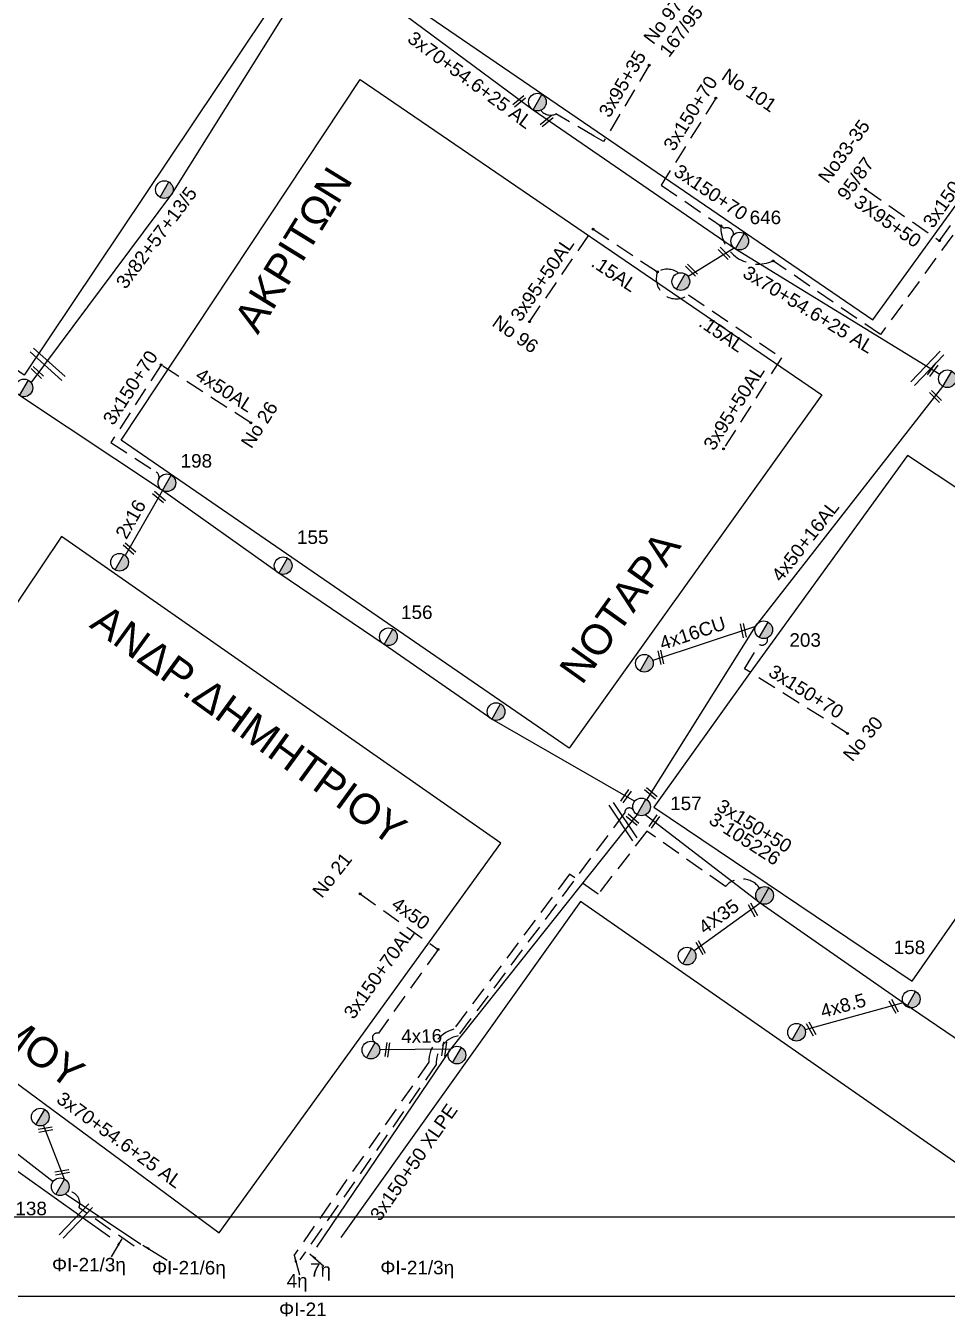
# Model space of a CAD drawing. Header units: millimetres. Extents: x 7477 to 9676, y 1828 to 2857.
# Drawn here: x 8515.9 to 8638.7, y 1833.8 to 2005.9 of the extents above; entities that cross this region are included whole.
import ezdxf
from ezdxf.enums import TextEntityAlignment as Align

# ---------------------------------------------------------------- set-up
doc = ezdxf.new("R2010")
doc.units = ezdxf.units.MM
doc.linetypes.add('DASHED', pattern=[19.05, 12.7, -6.35])
for name, color, linetype, lineweight in [('.15AL', 7, 'Continuous', 30), ('2x16', 7, 'Continuous', 30), ('3x150+50 XLPE', 7, 'SYN_LINE', 30), ('3x150+70', 7, 'Continuous', 30), ('3x150+70AL', 7, 'DASHED', 30), ('3x70+54.6+25 AL', 7, 'SYN_LINE', 30), ('3x82+57+13_5', 7, 'Continuous', 30), ('3x95+35', 7, 'Continuous', 30), ('3X95+50', 7, 'Continuous', 30), ('3x95+50AL', 7, 'Continuous', 30), ('4x120+25 AL', 7, 'SYN_LINE', 30), ('4x16', 7, 'Continuous', 30), ('4x16CU', 7, 'Continuous', 30), ('4X35', 7, 'DASHED', 30), ('4x50', 7, 'Continuous', 30), ('4x50+16AL', 7, 'Continuous', 30), ('4x50AL', 7, 'Continuous', 30), ('4x50CU', 7, 'Continuous', 30), ('4x8.5', 7, 'Continuous', 30), ('text διευθύνσεων', 250, 'Continuous', 30), ('Υπόβαθρο ΔΕΗ', 7, 'Continuous', 30)]:
    doc.layers.add(name, color=color, linetype=linetype, lineweight=lineweight)
for name, color, linetype in [('TEXT ΚΑΛΩΔΙΩΝ', 7, 'Continuous'), ('Άγνωστα', 7, 'Continuous'), ('ΑΓΝΩΣΤΟ ΕΝΑΕΡΙΟ ΚΑΛΩΔΙΟ', 7, 'Continuous'), ('ΑΓΝΩΣΤΟ ΥΠΟΓΕΙΟ ΚΑΛΩΔΙΟ', 7, 'DASHED'), ('Επιγραφές - Σχήματα', 7, 'Continuous'), ('Μηχανική τομή', 7, 'Continuous'), ('Στύλος Ξύλινος', 7, 'Continuous'), ('Στύλος Ξύλινος @ 1', 7, 'Continuous'), ('Στύλος ΦΜ', 7, 'Continuous'), ('Στύλος ΦΜ @ 1', 7, 'Continuous'), ('Συνδέσεις', 7, 'Continuous'), ('Τομή', 7, 'Continuous')]:
    doc.layers.add(name, color=color, linetype=linetype)
doc.styles.add('arial', font='ARIAL.TTF')
doc.styles.get("Standard").update_dxf_attribs({"font": 'ARIAL.TTF'})
doc.linetypes.add('SYN_LINE', pattern='A,0.5,-0.0001,["/\\/\\/\\/",Standard,S=0.1,R=0,X=0,Y=-0.05],-0.25', length=0.7501)
doc.dimstyles.new('ISO-25', dxfattribs={"dimtxt": 2.5, "dimasz": 2.5, "dimexe": 1.25, "dimexo": 0.625, "dimtad": 1, "dimtxsty": 'Standard', "dimcen": 2.5, "dimadec": 0, "dimazin": 0, "dimtfac": 1, "dimtmove": 0, "dimatfit": 3, "dimfxl": 1, "dimarcsym": 0})

# ---------------------------------------------------------------- blocks, each defined once
blk = doc.blocks.new('ΥΠΑΡΧΩΝ ΤΣΙΜΕΝΤΕΝΙΟΣ ΣΤΥΛΟΣ')
at = {"layer": 'Στύλος ΦΜ'}
blk.add_hatch(color=7, dxfattribs=at).paths.add_polyline_path([(-1.29, -2.28, 0.574793), (2.62, 0, 0.268822), (1.3, 2.27)])
at = {"layer": 'Στύλος ΦΜ', "color": 7}
blk.add_line((-1.29, -2.28), (1.3, 2.27), dxfattribs=at)
blk.add_circle((0, 0), 2.62, dxfattribs=at)
at = {"layer": 'Στύλος ΦΜ', "flags": 4}
for tag, p in [('ΑΡΙΘΜΟΣ', (-4.68, 8.05)), ('ΤΥΠΟΣ', (-4.91, 3.03))]:
    blk.add_attdef(tag, p, '', height=4, dxfattribs=at)
blk = doc.blocks.new('ΥΠΑΡΧΩΝ ΞΥΛΙΝΟΣ ΣΤΥΛΟΣ')
at = {"layer": 'Στύλος Ξύλινος'}
h = blk.add_hatch(color=7, dxfattribs=at)
h.paths.add_polyline_path([(-2.62, 0, 0.270008), (-1.29, -2.28), (1.3, 2.27, 0.576266)])
h.paths.add_polyline_path([(-1.29, -2.28, 0.574793), (2.62, 0, 0.268822), (1.3, 2.27)])
at = {"layer": 'Στύλος Ξύλινος', "color": 7}
blk.add_line((-1.29, -2.28), (1.3, 2.27), dxfattribs=at)
blk.add_circle((0, 0), 2.62, dxfattribs=at)
at = {"layer": 'Στύλος Ξύλινος', "flags": 4}
for tag, p in [('ΑΡΙΘΜΟΣ', (-4.91, 8.6)), ('ΤΥΠΟΣ', (-4.85, 3.39))]:
    blk.add_attdef(tag, p, '', height=4, dxfattribs=at)
blk = doc.blocks.new('ΜΗΧΑΝΙΚΗ ΤΟΜΗ')
at = {"layer": 'Μηχανική τομή', "ltscale": 40}
for p, q in [((-1.89, 0.78), (5.69, 0.78)), ((-1.89, -0.77), (5.69, -0.77))]:
    blk.add_line(p, q, dxfattribs=at)
blk = doc.blocks.new('ΤΟΜΗ')
at = {"layer": 'Τομή', "ltscale": 40}
for p, q in [((-5.68, 0), (17.06, 0)), ((-5.68, -2.77), (17.06, -2.77))]:
    blk.add_line(p, q, dxfattribs=at)
blk = doc.blocks.new('_ΣΥΝΔΕΣΗ')
at = {"layer": 'Συνδέσεις', "linetype": 'SYN_LINE', "ltscale": 40}
blk.add_hatch(color=256, dxfattribs=at).paths.add_polyline_path([(0.5, -0.01, 1), (-0.5, -0.01, 1)])
at = {"layer": 'Συνδέσεις'}
blk.add_circle((0, -0.01), 0.5, dxfattribs=at)

msp = doc.modelspace()

# ---------------------------------------------------------------- linework, layer by layer
at = {"layer": '.15AL', "color": 6, "linetype": 'DASHED', "lineweight": -3, "ltscale": 0.2}
for points in [[(8591.48, 1978.75), (8600.06, 1973.04, -0.304056), (8602.88, 1972.89, 13.902273)], [(8600.06, 1973.04, 0.747441), (8604.21, 1969.99), (8616.58, 1961.58)]]:
    msp.add_lwpolyline(points, format="xyb", dxfattribs=at)
at = {"layer": '2x16', "color": 62, "lineweight": -3, "ltscale": 0.2}
msp.add_lwpolyline([(8534.09, 1943.89), (8529.14, 1935.2)], dxfattribs=at)
at = {"layer": '3x150+50 XLPE', "color": 6, "linetype": 'DASHED', "lineweight": -3, "ltscale": 0.2}
for points in [[(8591.63, 1991.14), (8586.52, 1994.1, -0.341818), (8584.5, 1994.59, 46.635229)], [(8608.5, 1979.19, 0.549892), (8615.49, 1974.5, 879.05087)]]:
    msp.add_lwpolyline(points, format="xyb", dxfattribs=at)
at = {"layer": '3x150+50 XLPE', "color": 173, "linetype": 'DASHED', "lineweight": -3, "ltscale": 0.2}
msp.add_lwpolyline([(8596.87, 1901.19, 0.819759), (8595.71, 1900.94), (8573.5, 1871.16, 0.377369), (8570.59, 1867.33), (8552.42, 1841.27)], format="xyb", dxfattribs=at)
at = {"layer": '3x150+50 XLPE', "color": 85, "linetype": 'DASHED', "lineweight": -3, "ltscale": 0.2}
msp.add_lwpolyline([(8613.68, 1890.86, 0.49054), (8609.11, 1891.05), (8598.64, 1898.47), (8592.18, 1890.07), (8588.33, 1892.71), (8572.91, 1872.04, 0.330364), (8569.58, 1867.63), (8551.6, 1841.84)], format="xyb", dxfattribs=at)
at = {"layer": '3x150+70', "color": 6, "linetype": 'DASHED', "lineweight": -3, "ltscale": 0.2}
for points in [[(8688.57, 2060.31), (8697.81, 2054.18), (8673.74, 2018.63, -0.283079), (8666.31, 2014.99), (8662.04, 2009.11, -0.727618), (8658.57, 2004.33), (8648.39, 1990.31, -0.617948), (8643.9, 1984.11), (8629.78, 1964.67), (8615.38, 1974.57)], [(8607.85, 1996.23), (8600.54, 1984.59), (8608.97, 1978.87, -0.530458), (8610.22, 1977.99, -1397.532543)]]:
    msp.add_lwpolyline(points, format="xyb", dxfattribs=at)
at = {"layer": '3x150+70', "color": 62, "linetype": 'DASHED', "lineweight": -3, "ltscale": 0.2}
for points in [[(8637.64, 1977.19), (8643.65, 1985.5, 0.770249), (8647.27, 1990.49, -0.000427)], [(8533.9, 1960.64), (8527.21, 1950.28), (8533.23, 1946.39, -0.378812), (8533.55, 1945.25, -1.897847)]]:
    msp.add_lwpolyline(points, format="xyb", dxfattribs=at)
at = {"layer": '3x150+70', "color": 173, "linetype": 'DASHED', "lineweight": -3, "ltscale": 0.2}
msp.add_lwpolyline([(8625.4, 1911.49), (8611.65, 1920.12), (8613.67, 1923.34, 0.667746), (8614.7, 1924.24, 1010.048093)], format="xyb", dxfattribs=at)
at = {"layer": '3x150+70AL', "color": 85, "linetype": 'DASHED', "lineweight": -3, "ltscale": 0.2}
msp.add_lwpolyline([(8570.82, 1882.68), (8562.89, 1871.5, 0.923251), (8562.45, 1870.28, 4.498299)], format="xyb", dxfattribs=at)
at = {"layer": '3x70+54.6+25 AL', "color": 6, "linetype": 'SYN_LINE', "lineweight": -3, "ltscale": 15}
for points in [[(8556.29, 2014.82), (8583.49, 1994.67)], [(8583.49, 1994.67), (8610.45, 1976.12), (8637.7, 1959.4)]]:
    msp.add_lwpolyline(points, dxfattribs=at)
at = {"layer": '3x70+54.6+25 AL', "color": 30, "linetype": 'SYN_LINE', "lineweight": -3, "ltscale": 8}
msp.add_lwpolyline([(8521.05, 1852.05), (8518.24, 1859.22)], dxfattribs=at)
at = {"layer": '3x82+57+13_5', "color": 27, "linetype": 'Continuous', "lineweight": -3, "ltscale": 0.2}
msp.add_lwpolyline([(8516.58, 1958.26), (8535.35, 1983.39), (8554.69, 2014.39)], dxfattribs=at)
at = {"layer": '3x82+57+13_5', "color": 62, "linetype": 'Continuous', "lineweight": -3, "ltscale": 0.2}
msp.add_lwpolyline([(8597.02, 1902.43), (8577.98, 1913.37), (8563.63, 1923.35), (8549.6, 1932.84), (8534.09, 1943.89), (8515.05, 1956.54)], dxfattribs=at)
at = {"layer": '3x95+35', "color": 6, "linetype": 'DASHED', "lineweight": -3, "ltscale": 0.2}
msp.add_lwpolyline([(8598.96, 2000.6), (8592.89, 1990.41), (8591.63, 1991.14)], dxfattribs=at)
at = {"layer": '3X95+50', "color": 62, "linetype": 'DASHED', "lineweight": -3, "ltscale": 0.2}
msp.add_lwpolyline([(8627.8, 1984.07), (8637.64, 1977.19)], dxfattribs=at)
at = {"layer": '3x95+50AL', "color": 6, "linetype": 'DASHED', "lineweight": -3, "ltscale": 0.2}
for points in [[(8583.01, 1966.4), (8591.48, 1978.75)], [(8616.58, 1961.58), (8608.88, 1949.44)]]:
    msp.add_lwpolyline(points, dxfattribs=at)
at = {"layer": '4x120+25 AL', "color": 30, "linetype": 'SYN_LINE', "lineweight": -3, "ltscale": 15}
for points in [[(8469.47, 1887.09), (8484.53, 1878.51), (8499.24, 1867.47), (8519.53, 1851.75)], [(8521.15, 1850.08), (8531.2, 1843.38)]]:
    msp.add_lwpolyline(points, dxfattribs=at)
at = {"layer": '4x16', "color": 85, "lineweight": -3, "ltscale": 0.2}
msp.add_lwpolyline([(8572.47, 1869.37), (8563.04, 1869.27)], dxfattribs=at)
at = {"layer": '4x16CU', "color": 173, "lineweight": -3, "ltscale": 0.2}
msp.add_lwpolyline([(8613.12, 1925.74), (8599.44, 1921.21)], dxfattribs=at)
at = {"layer": '4X35', "color": 85, "linetype": 'Continuous', "lineweight": -3, "ltscale": 0.2}
msp.add_lwpolyline([(8613.76, 1888.86), (8604.96, 1882.49)], dxfattribs=at)
at = {"layer": '4x50', "color": 85, "linetype": 'DASHED', "lineweight": -3, "ltscale": 0.2}
msp.add_lwpolyline([(8560.44, 1890.1), (8570.82, 1882.68)], dxfattribs=at)
at = {"layer": '4x50+16AL', "color": 173, "lineweight": -3, "ltscale": 0.2}
msp.add_lwpolyline([(8598.63, 1902.64), (8613.12, 1925.74), (8638.12, 1957.76)], dxfattribs=at)
at = {"layer": '4x50AL', "color": 62, "linetype": 'DASHED', "lineweight": -3, "ltscale": 0.2}
msp.add_lwpolyline([(8545.87, 1952.9), (8533.9, 1960.64)], dxfattribs=at)
at = {"layer": '4x50CU', "color": 6, "linetype": 'SYN_LINE', "lineweight": -3, "ltscale": 8}
msp.add_lwpolyline([(8604.11, 1972.42), (8610.29, 1976.23)], dxfattribs=at)
at = {"layer": '4x8.5', "color": 85, "lineweight": -3, "ltscale": 0.2}
msp.add_lwpolyline([(8632.82, 1875.54), (8619.74, 1871.94)], dxfattribs=at)
at = {"layer": 'ΑΓΝΩΣΤΟ ΕΝΑΕΡΙΟ ΚΑΛΩΔΙΟ', "color": 133, "lineweight": -3, "ltscale": 0.2}
msp.add_lwpolyline([(8597.36, 1900.66), (8572.47, 1869.37), (8554.6, 1842.98)], dxfattribs=at)
at = {"layer": 'ΑΓΝΩΣΤΟ ΕΝΑΕΡΙΟ ΚΑΛΩΔΙΟ', "color": 85, "lineweight": -3, "ltscale": 0.2}
msp.add_lwpolyline([(8671.91, 1850.11), (8652.92, 1861.89), (8651.95, 1862.52), (8632.82, 1875.54), (8613.76, 1888.86), (8598.44, 1900.62)], dxfattribs=at)
at = {"layer": 'ΑΓΝΩΣΤΟ ΥΠΟΓΕΙΟ ΚΑΛΩΔΙΟ', "color": 133, "linetype": 'DASHED', "lineweight": -3, "ltscale": 0.2}
msp.add_lwpolyline([(8530.31, 1843.11), (8522.98, 1848.23, 0.505495), (8521.48, 1850.43, -56.80871)], format="xyb", dxfattribs=at)
at = {"layer": 'Επιγραφές - Σχήματα', "lineweight": -3}
msp.add_lwpolyline([(7476.75, 2855.51), (9675.5, 2855.53), (9675.51, 1836.39), (7476.75, 1836.37)], close=True, dxfattribs=at)
at = {"layer": 'Υπόβαθρο ΔΕΗ', "lineweight": -3}
for points in [[(7515.98, 2835.63), (9502.35, 2835.63), (9502.35, 1846.95), (7515.98, 1846.95)], [(8599.44, 2057.11), (8566.91, 2008.94), (8628.76, 1966.63), (8662.11, 2012.68)], [(8486.6, 2049.65), (8547.82, 2007.31), (8515.68, 1959.26), (8453.54, 2002.28)], [(8560.44, 1998.69), (8621.96, 1956.66), (8588.29, 1909.5), (8528.58, 1950.6)], [(8667.26, 1926.11), (8633.4, 1948.54), (8612.4, 1919.59), (8599.59, 1901.67), (8634.03, 1878.45)], [(8579.2, 1896.87), (8520.65, 1937.76), (8485.96, 1886.06), (8541.65, 1844.87)]]:
    msp.add_lwpolyline(points, close=True, dxfattribs=at)
for points in [[(8654.15, 1844.25), (8589.79, 1889.06), (8557.85, 1844.25)], [(8527.09, 1844.29), (8480.67, 1877.4), (8458.08, 1843.93)]]:
    msp.add_lwpolyline(points, dxfattribs=at)

# ---------------------------------------------------------------- block references
at = {"layer": 'Μηχανική τομή', "lineweight": -3, "zscale": 0.4999999999999997}
for p, xscale, yscale, rotation in [((8581.99, 1996.05), 0.2499999999999463, 0.2499999999999463, 219.2036028953198), ((8585.67, 1993.42), 0.2499999999999463, 0.2499999999999463, 219.2036028953198), ((8609.3, 1975.17), 0.2499999999999465, 0.2499999999999465, 134.8224887921461), ((8604.93, 1972.93), 0.2499999999999465, 0.2499999999999465, 134.8224887921461), ((8517.74, 1959.3), 0.2499999999999463, 0.2499999999999463, 136.4809184825661), ((8636.48, 1959.58), 0.2499999999999464, 0.2499999999999464, 54.01106009961784), ((8637.44, 1956.09), 0.2499999999999465, 0.2499999999999465, 134.8224887921461), ((8533.99, 1942.68), 0.2499999999999463, 0.2499999999999463, 139.5187342347292), ((8530.06, 1935.8), 0.2499999999999463, 0.2499999999999463, 139.5187342347292), ((8611.63, 1924.73), 0.2499999999999465, 0.2499999999999465, 101.8142119103238), ((8600.63, 1921.17), 0.2499999999999465, 0.2499999999999465, 101.8142119103238), ((8595.61, 1902.72), 0.2499999999999463, 0.2499999999999463, 54.93087198308966), ((8599.55, 1903.17), 0.2499999999999463, 0.2499999999999463, 139.5187342347292), ((8597.11, 1899.64), 0.2499999999999463, 0.2499999999999463, 139.5187342347292), ((8599.39, 1899.36), 0.2499999999999463, 0.2499999999999463, 55.14683552978201), ((8612.53, 1888.37), 0.2499999999999465, 0.2499999999999465, 299.1291171492708), ((8605.57, 1883.34), 0.2499999999999465, 0.2499999999999465, 299.1291171492708), ((8631.3, 1875.52), 0.2499999999999465, 0.2499999999999465, 299.1291171492708), ((8620.3, 1872.5), 0.2499999999999465, 0.2499999999999465, 299.1291171492708), ((8564.02, 1868.82), 0.2499999999999463, 0.2499999999999463, 82.1934627885288), ((8571.6, 1868.91), 0.2499999999999463, 0.2499999999999463, 82.1934627885288), ((8518.98, 1858.72), 0.2499999999999463, 0.2499999999999463, 189.8337825389607), ((8521.2, 1853.03), 0.2499999999999463, 0.2499999999999463, 189.8337825389607)]:
    msp.add_blockref('ΜΗΧΑΝΙΚΗ ΤΟΜΗ', p, dxfattribs=dict(at, xscale=xscale, yscale=yscale, rotation=rotation))
at = {"layer": 'Στύλος Ξύλινος @ 1', "lineweight": -3, "ltscale": 40, "xscale": 0.4499999999998181, "yscale": 0.4499999999998181, "zscale": 0.4499999999998181}
msp.add_blockref('ΥΠΑΡΧΩΝ ΞΥΛΙΝΟΣ ΣΤΥΛΟΣ', (8614.34, 1889.89), dxfattribs=at)
at = {"layer": 'Στύλος ΦΜ @ 1', "lineweight": -3, "ltscale": 40}
for p, xscale, yscale, zscale in [((8584.07, 1995.69), 0.4499999999998168, 0.4499999999998168, 0.4499999999998168), ((8534.35, 1984.01), 0.4499999999998181, 0.4499999999998181, 0.4499999999998181), ((8603.18, 1971.75), 0.4499999999998541, 0.4499999999998541, 0.4499999999998541), ((8515.63, 1957.57), 0.4499999999998181, 0.4499999999998181, 0.4499999999998181), ((8638.7, 1958.79), 0.4499999999998181, 0.4499999999998181, 0.4499999999998181), ((8528.37, 1934.31), 0.4499999999998181, 0.4499999999998181, 0.4499999999998181), ((8598.32, 1920.84), 0.4499999999998181, 0.4499999999998181, 0.4499999999998181), ((8578.56, 1914.39), 0.4499999999998181, 0.4499999999998181, 0.4499999999998181), ((8604.01, 1881.8), 0.4499999999998181, 0.4499999999998181, 0.4499999999998181), ((8618.6, 1871.63), 0.4499999999998181, 0.4499999999998181, 0.4499999999998181), ((8561.87, 1869.26), 0.4499999999998181, 0.4499999999998181, 0.4499999999998181), ((8573.34, 1868.59), 0.4499999999998181, 0.4499999999998181, 0.4499999999998181), ((8517.81, 1860.32), 0.4499999999998181, 0.4499999999998181, 0.4499999999998181)]:
    msp.add_blockref('ΥΠΑΡΧΩΝ ΤΣΙΜΕΝΤΕΝΙΟΣ ΣΤΥΛΟΣ', p, dxfattribs=dict(at, xscale=xscale, yscale=yscale, zscale=zscale))
ref = msp.add_blockref('ΥΠΑΡΧΩΝ ΤΣΙΜΕΝΤΕΝΙΟΣ ΣΤΥΛΟΣ', (8611.03, 1977.14), dxfattribs=dict(at, xscale=0.4499999999998541, yscale=0.4499999999998541, zscale=0.4499999999998541))
ref.add_attrib('ΤΥΠΟΣ', '646', (8612.35, 1979.41), dxfattribs={"layer": 'Στύλος ΦΜ', "height": 1.8, "flags": 4})
ref = msp.add_blockref('ΥΠΑΡΧΩΝ ΤΣΙΜΕΝΤΕΝΙΟΣ ΣΤΥΛΟΣ', (8534.68, 1944.91), dxfattribs=dict(at, xscale=0.4499999999997815, yscale=0.4499999999997815, zscale=0.4499999999997815))
ref.add_attrib('ΤΥΠΟΣ', '198', (8536.51, 1946.94), dxfattribs={"layer": 'Στύλος ΦΜ', "height": 1.8, "flags": 4})
ref = msp.add_blockref('ΥΠΑΡΧΩΝ ΤΣΙΜΕΝΤΕΝΙΟΣ ΣΤΥΛΟΣ', (8550.18, 1933.86), dxfattribs=dict(at, xscale=0.4499999999998369, yscale=0.4499999999998369, zscale=0.4499999999998369))
ref.add_attrib('ΤΥΠΟΣ', '155', (8552.02, 1936.76), dxfattribs={"layer": 'Στύλος ΦΜ', "height": 1.8, "flags": 4})
ref = msp.add_blockref('ΥΠΑΡΧΩΝ ΤΣΙΜΕΝΤΕΝΙΟΣ ΣΤΥΛΟΣ', (8564.21, 1924.38), dxfattribs=dict(at, xscale=0.4499999999998181, yscale=0.4499999999998181, zscale=0.4499999999998181))
ref.add_attrib('ΤΥΠΟΣ', '156', (8565.89, 1926.75), dxfattribs={"layer": 'Στύλος ΦΜ', "height": 1.8, "flags": 4})
ref = msp.add_blockref('ΥΠΑΡΧΩΝ ΤΣΙΜΕΝΤΕΝΙΟΣ ΣΤΥΛΟΣ', (8614.22, 1925.31), dxfattribs=dict(at, xscale=0.4499999999998694, yscale=0.4499999999998694, zscale=0.4499999999998694))
ref.add_attrib('ΤΥΠΟΣ', '203', (8617.65, 1923.05), dxfattribs={"layer": 'Στύλος ΦΜ', "height": 1.8, "flags": 4})
ref = msp.add_blockref('ΥΠΑΡΧΩΝ ΤΣΙΜΕΝΤΕΝΙΟΣ ΣΤΥΛΟΣ', (8597.94, 1901.69), dxfattribs=dict(at, xscale=0.4499999999998271, yscale=0.4499999999998271, zscale=0.4499999999998271))
ref.add_attrib('ΤΥΠΟΣ', '157', (8601.76, 1901.26), dxfattribs={"layer": 'Στύλος ΦΜ', "height": 1.8, "flags": 4})
ref = msp.add_blockref('ΥΠΑΡΧΩΝ ΤΣΙΜΕΝΤΕΝΙΟΣ ΣΤΥΛΟΣ', (8633.88, 1876.06), dxfattribs=dict(at, xscale=0.4499999999998018, yscale=0.4499999999998018, zscale=0.4499999999998018))
ref.add_attrib('ΤΥΠΟΣ', '158', (8631.55, 1882.06), dxfattribs={"layer": 'Στύλος ΦΜ', "height": 1.8, "flags": 4})
ref = msp.add_blockref('ΥΠΑΡΧΩΝ ΤΣΙΜΕΝΤΕΝΙΟΣ ΣΤΥΛΟΣ', (8520.46, 1851.03), dxfattribs=dict(at, xscale=0.4499999999997824, yscale=0.4499999999997824, zscale=0.4499999999997824))
ref.add_attrib('ΤΥΠΟΣ', '138', (8514.49, 1847.23), dxfattribs={"layer": 'Στύλος ΦΜ', "height": 1.8, "flags": 4})
at = {"layer": 'Συνδέσεις', "lineweight": -3, "xscale": 0.25, "yscale": 0.25, "zscale": 0.25}
for p in [(8598.96, 2000.61), (8607.85, 1996.23), (8627.8, 1984.07), (8608.5, 1979.19), (8591.48, 1978.75), (8637.64, 1977.2), (8615.49, 1974.5), (8600.06, 1973.04), (8583.01, 1966.4), (8533.9, 1960.64), (8545.87, 1952.91), (8608.88, 1949.45), (8625.4, 1911.49), (8560.44, 1890.1), (8570.82, 1882.69)]:
    msp.add_blockref('_ΣΥΝΔΕΣΗ', p, dxfattribs=at)
at = {"layer": 'Τομή', "lineweight": -3, "xscale": 0.2499999999999996, "yscale": 0.2499999999999996, "zscale": 0.2499999999999996}
for p, rotation in [((8517.97, 1961.93), 318.0639498499456), ((8634.8, 1959.39), 46.18882059323629), ((8594.94, 1901.1), 303.6541132401513), ((8521.32, 1845.66), 46.18882059323629)]:
    msp.add_blockref('ΤΟΜΗ', p, dxfattribs=dict(at, rotation=rotation))

# ---------------------------------------------------------------- texts
at = {"layer": 'text διευθύνσεων', "color": 7, "lineweight": -3}
msp.add_text('ΝΟΤΑΡΑ', height=4, rotation=54.4825, dxfattribs=at).set_placement((8595.04, 1928.33), align=Align.MIDDLE_CENTER)
at = {"layer": 'text διευθύνσεων', "color": 7, "lineweight": -3, "ltscale": 40, "char_height": 4, "width": 94.4586, "attachment_point": 1, "style": 'arial'}
for s, insert, rotation in [('AKPITΩN', (8543.39, 1966.67), 58.3712), ('ANΔP.ΔHMHTPIOY', (8526.57, 1928.98), 323.9675), ('ΠΕΡΓΑΜΟΥ', (8498.98, 1885.37), 323.9675)]:
    msp.add_mtext(s, dxfattribs=dict(at, insert=insert, rotation=rotation))
at = {"layer": 'TEXT ΚΑΛΩΔΙΩΝ', "linetype": 'Continuous', "lineweight": -3, "ltscale": 0.2}
for s, rotation, p in [('3x70+54.6+25 AL', 323.4759, (8575.11, 1998.64)), ('3x95+35', 59.2457, (8595.38, 1998.12)), ('3x150+70', 57.8732, (8604.45, 1994.19)), ('3x150+70', 55.0581, (8639.22, 1983.81)), ('3x150+70', 325.8635, (8607.19, 1983.67)), ('3x82+57+13/5', 53.2548, (8533.28, 1977.61)), ('3X95+50', 325.0581, (8630.75, 1979.81)), ('3x95+50AL', 55.5742, (8584.7, 1972.05)), ('.15AL', 326.3358, (8594.32, 1972.82)), ('3x70+54.6+25 AL', 328.4678, (8620.2, 1968.03)), ('.15AL', 325.7847, (8608.65, 1964.8)), ('3x150+70', 57.1296, (8529.8, 1957.61)), ('4x50AL', 327.1296, (8542.4, 1957.29)), ('3x95+50AL', 57.6147, (8610.25, 1954.96)), ('2x16', 60.3133, (8529.85, 1940.07)), ('4x50+16AL', 52.0213, (8619.76, 1937.17)), ('4x16CU', 18.3239, (8604.74, 1924.86)), ('3x150+70', 327.9047, (8619.89, 1917.07)), ('3x150+50', 328.1579, (8612.99, 1899.16)), ('4x50', 324.4638, (8567.19, 1887.49)), ('4X35', 35.9037, (8608.22, 1887.07)), ('3x150+70AL', 54.6888, (8562.94, 1879.55)), ('4x8.5', 15.3833, (8624.81, 1875.2)), ('4x16', 0.637, (8568.63, 1871.13)), ('3x70+54.6+25 AL', 324, (8528.38, 1857.28)), ('3x150+50 XLPE', 55.1153, (8567.57, 1854.3))]:
    msp.add_text(s, height=1.8, rotation=rotation, dxfattribs=at).set_placement(p, align=Align.MIDDLE_CENTER)
at = {"layer": 'Άγνωστα', "lineweight": -3, "ltscale": 40, "char_height": 1.8, "width": 27.758, "attachment_point": 1, "style": 'arial'}
for s, insert, rotation in [('No 97-99', (8598.06, 2004.34), 52.7296), ('167/95', (8600.17, 2002.63), 52.7296), ('No 101', (8609.46, 2000.3), 325.6582), ('No33-35', (8621.34, 1985.77), 53.7859), ('95/87', (8623.87, 1983.46), 53.7859), ('No 96', (8578.91, 1967.42), 324.8268), ('No 26', (8544.43, 1950.33), 57.309), ('No 30', (8624.64, 1908.74), 51.1844), ('3-105226', (8607.74, 1901.08), 327.0683), ('No 21', (8553.92, 1890.52), 51.8428)]:
    msp.add_mtext(s, dxfattribs=dict(at, insert=insert, rotation=rotation))
at = {"layer": 'Άγνωστα', "lineweight": -3, "ltscale": 40, "char_height": 1.8, "width": 27.758, "attachment_point": 1, "line_spacing_factor": 3, "style": 'arial'}
for s, insert in [('ΦI-21/3η', (8519.37, 1841.54)), ('ΦI-21/6η', (8532.7, 1841.13)), ('7η', (8553.76, 1840.83)), ('ΦI-21/3η', (8563.13, 1841.15)), ('4η', (8550.65, 1839.39)), ('ΦI-21', (8549.63, 1835.58))]:
    msp.add_mtext(s, dxfattribs=dict(at, insert=insert))

# ---------------------------------------------------------------- leaders
at = {"layer": 'Επιγραφές - Σχήματα', "lineweight": -3, "ltscale": 40}
for points in [[(8528.67, 1844.08), (8527.24, 1841.68)], [(8531.48, 1843.24), (8534.71, 1841.25)], [(8551.63, 1841.9), (8552.37, 1839.27)], [(8553.74, 1842.1), (8555.6, 1840.43)]]:
    msp.add_leader(points, dimstyle='ISO-25', override={"dimasz": 1, "dimtad": 0}, dxfattribs=at)

doc.saveas('drawing.dxf')
